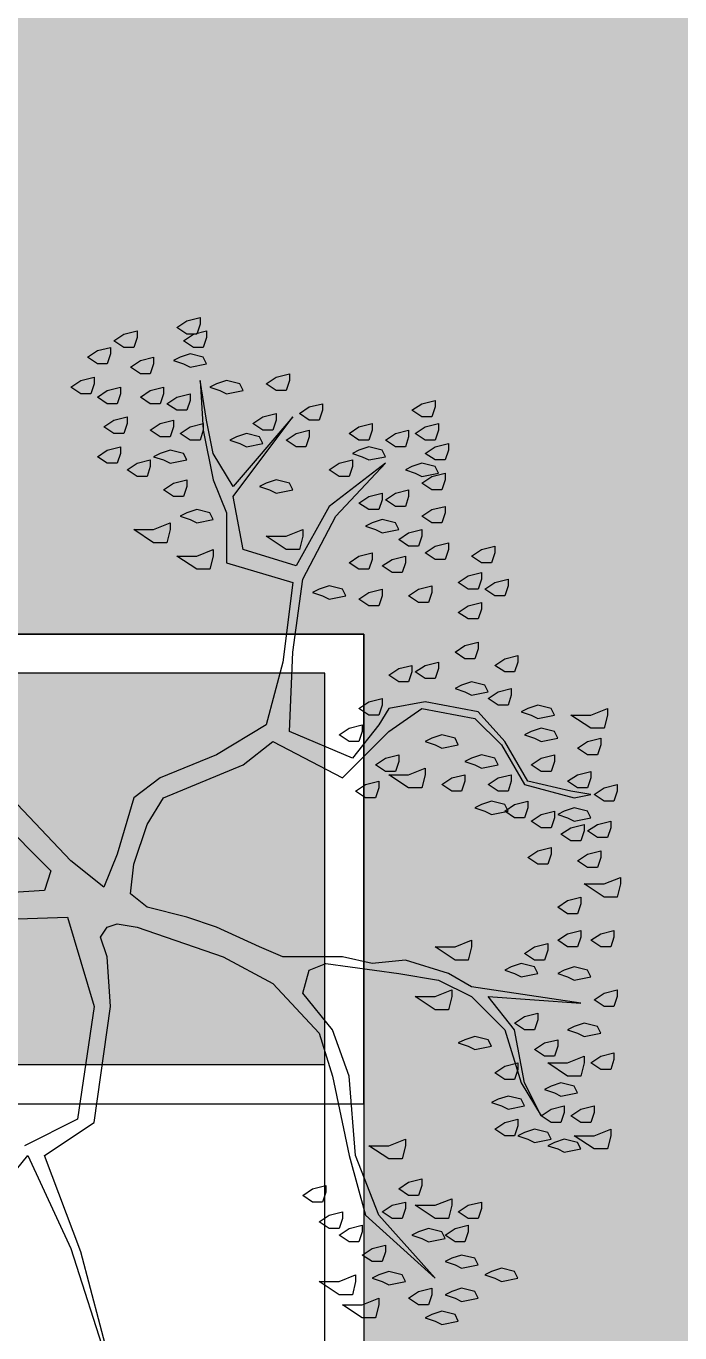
# Model space of a CAD drawing. Header units: millimetres. Extents: x 3006 to 6000, y 1661 to 3774.
# Drawn here: x 4731.376 to 4733.381, y 1833.727 to 1837.733 of the extents above; entities that cross this region are included whole.
import ezdxf

# ---------------------------------------------------------------- set-up
doc = ezdxf.new("R2010")
doc.units = ezdxf.units.MM
doc.header["$LTSCALE"] = 10
doc.linetypes.add('TT4', pattern=[0.1, 0.05, -0.05])
for name, color, linetype, lineweight in [('.15', 150, 'Continuous', 15), ('.20', 130, 'Continuous', 20), ('COTAS', 230, 'Continuous', 15), ('VEGETACION', 84, 'Continuous', 15)]:
    doc.layers.add(name, color=color, linetype=linetype, lineweight=lineweight)
doc.layers.add('.20 hachura', color=185, linetype='Continuous')
doc.styles.add('Texto Wilian', font='himalaya.ttf')
doc.dimstyles.new('Cota 1-200 Exter WMJ', dxfattribs={"dimtxt": 0.32, "dimasz": 0.13, "dimexe": 0.05, "dimexo": 0.3, "dimgap": 0.03, "dimtad": 1, "dimzin": 1, "dimtxsty": 'Texto Wilian', "dimblk": 'BOXFILLED', "dimcen": 0, "dimclrd": 230, "dimclre": 230, "dimclrt": 104, "dimazin": 0, "dimtfac": 1, "dimtix": 1, "dimtmove": 0, "dimatfit": 3, "dimfxl": 0.4, "dimfxlon": 1, "dimlwd": 20, "dimarcsym": 2})

# ---------------------------------------------------------------- blocks, each defined once
blk = doc.blocks.new('asfgjkosdfgiosdjfg')
at = {"layer": 'VEGETACION'}
for p, q in [((5.3103, 19.9927), (5.3717, 20.0336)), ((5.3717, 20.0336), (5.4535, 20.054)), ((5.4535, 20.0131), (5.433, 19.9518)), ((5.4535, 20.054), (5.4535, 20.0131)), ((4.9217, 19.9108), (4.983, 19.9518)), ((4.983, 19.9518), (5.0648, 19.9722)), ((5.0648, 19.9313), (5.0444, 19.8699)), ((5.0648, 19.9722), (5.0648, 19.9313)), ((5.3717, 19.9518), (5.3103, 19.9927)), ((5.3512, 19.9108), (5.4126, 19.9518)), ((5.433, 19.9518), (5.3717, 19.9518)), ((5.4126, 19.9518), (5.4944, 19.9722)), ((5.4944, 19.9313), (5.4739, 19.8699)), ((5.4944, 19.9722), (5.4944, 19.9313)), ((4.758, 19.8086), (4.8194, 19.8495)), ((4.8194, 19.8495), (4.9012, 19.8699)), ((4.9012, 19.8699), (4.9012, 19.829)), ((4.983, 19.8699), (4.9217, 19.9108)), ((5.0444, 19.8699), (4.983, 19.8699)), ((5.4126, 19.8699), (5.3512, 19.9108)), ((5.4739, 19.8699), (5.4126, 19.8699)), ((4.8194, 19.7677), (4.758, 19.8086)), ((4.9012, 19.829), (4.8808, 19.7677)), ((5.0239, 19.7472), (5.0853, 19.7881)), ((5.0853, 19.7881), (5.1671, 19.8086)), ((5.1671, 19.8086), (5.1671, 19.7677)), ((5.3308, 19.8086), (5.2899, 19.7881)), ((5.2899, 19.7881), (5.3512, 19.7677)), ((5.3921, 19.829), (5.3308, 19.8086)), ((5.4739, 19.8086), (5.3921, 19.829)), ((5.4944, 19.7677), (5.4739, 19.8086)), ((4.8808, 19.7677), (4.8194, 19.7677)), ((5.0853, 19.7063), (5.0239, 19.7472)), ((5.1467, 19.7063), (5.0853, 19.7063)), ((5.1671, 19.7677), (5.1467, 19.7063)), ((5.3512, 19.7677), (5.3921, 19.7472)), ((5.3921, 19.7472), (5.4944, 19.7677)), ((5.924, 19.6858), (6.0058, 19.7063)), ((6.0058, 19.7063), (6.0058, 19.6654)), ((4.6557, 19.6245), (4.7171, 19.6654)), ((4.7171, 19.5836), (4.6557, 19.6245)), ((4.7171, 19.6654), (4.7989, 19.6858)), ((4.7989, 19.6449), (4.7785, 19.5836)), ((4.7989, 19.6858), (4.7989, 19.6449)), ((4.8808, 19.604), (4.9626, 19.6245)), ((4.9626, 19.6245), (4.9626, 19.5836)), ((5.1467, 19.604), (5.2285, 19.6245)), ((5.2285, 19.6245), (5.2285, 19.5836)), ((5.4535, 19.6654), (5.4739, 19.3586)), ((5.4944, 19.4199), (5.4535, 19.6654)), ((5.5558, 19.6449), (5.5149, 19.6245)), ((5.5149, 19.6245), (5.5762, 19.604)), ((5.6171, 19.6654), (5.5558, 19.6449)), ((5.6989, 19.6449), (5.6171, 19.6654)), ((5.7194, 19.604), (5.6989, 19.6449)), ((5.8626, 19.6449), (5.924, 19.6858)), ((5.924, 19.604), (5.8626, 19.6449)), ((6.0058, 19.6654), (5.9853, 19.604)), ((4.7785, 19.5836), (4.7171, 19.5836)), ((4.8194, 19.5631), (4.8808, 19.604)), ((4.8808, 19.5222), (4.8194, 19.5631)), ((4.9626, 19.5836), (4.9421, 19.5222)), ((5.0853, 19.5631), (5.1467, 19.604)), ((5.1467, 19.5222), (5.0853, 19.5631)), ((5.2285, 19.5836), (5.208, 19.5222)), ((5.2489, 19.5222), (5.3103, 19.5631)), ((5.3103, 19.5631), (5.3921, 19.5836)), ((5.3921, 19.5427), (5.3717, 19.4813)), ((5.3921, 19.5836), (5.3921, 19.5427)), ((5.5762, 19.604), (5.6171, 19.5836)), ((5.6171, 19.5836), (5.7194, 19.604)), ((5.9853, 19.604), (5.924, 19.604)), ((6.824, 19.5222), (6.9058, 19.5427)), ((6.9058, 19.5427), (6.9058, 19.5018)), ((4.9421, 19.5222), (4.8808, 19.5222)), ((5.208, 19.5222), (5.1467, 19.5222)), ((5.3103, 19.4813), (5.2489, 19.5222)), ((5.3717, 19.4813), (5.3103, 19.4813)), ((5.8421, 19.4404), (5.924, 19.4608)), ((5.924, 19.4608), (5.924, 19.4199)), ((6.0671, 19.4608), (6.1285, 19.5018)), ((6.1285, 19.4199), (6.0671, 19.4608)), ((6.1285, 19.5018), (6.2103, 19.5222)), ((6.2103, 19.4813), (6.1899, 19.4199)), ((6.2103, 19.5222), (6.2103, 19.4813)), ((6.7626, 19.4813), (6.824, 19.5222)), ((6.824, 19.4404), (6.7626, 19.4813)), ((6.9058, 19.5018), (6.8853, 19.4404)), ((4.8603, 19.379), (4.9217, 19.4199)), ((4.9217, 19.3381), (4.8603, 19.379)), ((4.9217, 19.4199), (5.0035, 19.4404)), ((5.0035, 19.3995), (4.983, 19.3381)), ((5.0035, 19.4404), (5.0035, 19.3995)), ((5.1467, 19.3586), (5.208, 19.3995)), ((5.208, 19.3995), (5.2899, 19.4199)), ((5.2899, 19.379), (5.2694, 19.3177)), ((5.2899, 19.4199), (5.2899, 19.379)), ((5.3308, 19.3381), (5.3921, 19.379)), ((5.3921, 19.379), (5.4739, 19.3995)), ((5.4739, 19.3995), (5.4739, 19.3586)), ((5.5353, 19.2154), (5.4944, 19.4199)), ((6.0262, 19.4404), (5.658, 19.0108)), ((5.658, 18.9495), (6.0262, 19.4404)), ((5.7808, 19.3995), (5.8421, 19.4404)), ((5.8421, 19.3586), (5.7808, 19.3995)), ((5.924, 19.4199), (5.9035, 19.3586)), ((6.1899, 19.4199), (6.1285, 19.4199)), ((6.374, 19.3381), (6.4353, 19.379)), ((6.4353, 19.379), (6.5171, 19.3995)), ((6.5171, 19.3995), (6.5171, 19.3586)), ((6.7831, 19.3381), (6.8444, 19.379)), ((6.8853, 19.4404), (6.824, 19.4404)), ((6.8444, 19.379), (6.9262, 19.3995)), ((6.9262, 19.3995), (6.9262, 19.3586)), ((4.983, 19.3381), (4.9217, 19.3381)), ((5.208, 19.3177), (5.1467, 19.3586)), ((5.2694, 19.3177), (5.208, 19.3177)), ((5.3921, 19.2972), (5.3308, 19.3381)), ((5.4535, 19.2972), (5.3921, 19.2972)), ((5.4739, 19.3586), (5.4535, 19.2972)), ((5.4739, 19.3586), (5.5353, 19.0518)), ((5.6785, 19.3177), (5.6376, 19.2972)), ((5.6376, 19.2972), (5.6989, 19.2768)), ((5.7399, 19.3381), (5.6785, 19.3177)), ((5.8217, 19.3177), (5.7399, 19.3381)), ((5.8421, 19.2768), (5.8217, 19.3177)), ((5.9035, 19.3586), (5.8421, 19.3586)), ((5.9853, 19.2972), (6.0467, 19.3381)), ((6.0467, 19.2563), (5.9853, 19.2972)), ((6.0467, 19.3381), (6.1285, 19.3586)), ((6.1285, 19.3177), (6.108, 19.2563)), ((6.1285, 19.3586), (6.1285, 19.3177)), ((6.4353, 19.2972), (6.374, 19.3381)), ((6.4967, 19.2972), (6.4353, 19.2972)), ((6.5171, 19.3586), (6.4967, 19.2972)), ((6.599, 19.2972), (6.6603, 19.3381)), ((6.6603, 19.2563), (6.599, 19.2972)), ((6.6603, 19.3381), (6.7421, 19.3586)), ((6.7421, 19.3177), (6.7217, 19.2563)), ((6.7421, 19.3586), (6.7421, 19.3177)), ((6.8444, 19.2972), (6.7831, 19.3381)), ((6.9058, 19.2972), (6.8444, 19.2972)), ((6.9262, 19.3586), (6.9058, 19.2972)), ((4.8194, 19.1949), (4.8808, 19.2358)), ((4.8808, 19.2358), (4.9626, 19.2563)), ((4.9626, 19.2154), (4.9421, 19.154)), ((4.9626, 19.2563), (4.9626, 19.2154)), ((5.208, 19.2154), (5.1671, 19.1949)), ((5.2694, 19.2358), (5.208, 19.2154)), ((5.3512, 19.2154), (5.2694, 19.2358)), ((5.3717, 19.1745), (5.3512, 19.2154)), ((5.658, 19.0108), (5.5353, 19.2154)), ((5.6989, 19.2768), (5.7399, 19.2563)), ((5.7399, 19.2563), (5.8421, 19.2768)), ((6.108, 19.2563), (6.0467, 19.2563)), ((6.4353, 19.2358), (6.3944, 19.2154)), ((6.3944, 19.2154), (6.4558, 19.1949)), ((6.4967, 19.2563), (6.4353, 19.2358)), ((6.5785, 19.2358), (6.4967, 19.2563)), ((6.599, 19.1949), (6.5785, 19.2358)), ((6.7217, 19.2563), (6.6603, 19.2563)), ((6.8444, 19.2154), (6.9058, 19.2563)), ((6.9058, 19.1745), (6.8444, 19.2154)), ((6.9058, 19.2563), (6.9876, 19.2768)), ((6.9876, 19.2358), (6.9671, 19.1745)), ((6.9876, 19.2768), (6.9876, 19.2358)), ((4.8808, 19.154), (4.8194, 19.1949)), ((4.9421, 19.154), (4.8808, 19.154)), ((5.0035, 19.1131), (5.0648, 19.154)), ((5.0648, 19.154), (5.1467, 19.1745)), ((5.1467, 19.1336), (5.1262, 19.0722)), ((5.1467, 19.1745), (5.1467, 19.1336)), ((5.1671, 19.1949), (5.2285, 19.1745)), ((5.2285, 19.1745), (5.2694, 19.154)), ((5.2694, 19.154), (5.3717, 19.1745)), ((6.599, 19.154), (6.2512, 18.8881)), ((6.2512, 19.1131), (6.3126, 19.154)), ((6.2921, 18.8268), (6.599, 19.154)), ((6.3126, 19.154), (6.3944, 19.1745)), ((6.3944, 19.1336), (6.374, 19.0722)), ((6.3944, 19.1745), (6.3944, 19.1336)), ((6.4558, 19.1949), (6.4967, 19.1745)), ((6.4967, 19.1745), (6.599, 19.1949)), ((6.7626, 19.1336), (6.7217, 19.1131)), ((6.824, 19.154), (6.7626, 19.1336)), ((6.9058, 19.1336), (6.824, 19.154)), ((6.9671, 19.1745), (6.9058, 19.1745)), ((6.9262, 19.0927), (6.9058, 19.1336)), ((5.0648, 19.0722), (5.0035, 19.1131)), ((5.1262, 19.0722), (5.0648, 19.0722)), ((5.2899, 19.0313), (5.3717, 19.0518)), ((5.3717, 19.0518), (5.3717, 19.0108)), ((5.5353, 19.0518), (5.6171, 18.8472)), ((5.924, 19.0518), (5.8626, 19.0313)), ((6.0058, 19.0313), (5.924, 19.0518)), ((6.3126, 19.0722), (6.2512, 19.1131)), ((6.374, 19.0722), (6.3126, 19.0722)), ((6.7217, 19.1131), (6.7831, 19.0927)), ((6.7831, 19.0927), (6.824, 19.0722)), ((6.824, 19.0722), (6.9262, 19.0927)), ((6.824, 19.0313), (6.8853, 19.0722)), ((6.8853, 19.0722), (6.9671, 19.0927)), ((6.9671, 19.0518), (6.9467, 18.9904)), ((6.9671, 19.0927), (6.9671, 19.0518)), ((5.2285, 18.9904), (5.2899, 19.0313)), ((5.2899, 18.9495), (5.2285, 18.9904)), ((5.3717, 19.0108), (5.3512, 18.9495)), ((5.8626, 19.0313), (5.8217, 19.0108)), ((5.8217, 19.0108), (5.883, 18.9904)), ((5.883, 18.9904), (5.924, 18.9699)), ((5.924, 18.9699), (6.0262, 18.9904)), ((6.0262, 18.9904), (6.0058, 19.0313)), ((6.4967, 18.9495), (6.5785, 18.9699)), ((6.5785, 18.9699), (6.5785, 18.929)), ((6.599, 18.929), (6.6603, 18.9699)), ((6.6603, 18.9699), (6.7421, 18.9904)), ((6.7421, 18.9904), (6.7421, 18.9495)), ((6.8853, 18.9904), (6.824, 19.0313)), ((6.9467, 18.9904), (6.8853, 18.9904)), ((5.3512, 18.9495), (5.2899, 18.9495)), ((5.7194, 18.6222), (5.658, 18.9495)), ((6.2512, 18.8881), (6.0467, 18.5199)), ((6.4353, 18.9086), (6.4967, 18.9495)), ((6.4967, 18.8677), (6.4353, 18.9086)), ((6.5785, 18.929), (6.5581, 18.8677)), ((6.6603, 18.8881), (6.599, 18.929)), ((6.7217, 18.8881), (6.6603, 18.8881)), ((6.7421, 18.9495), (6.7217, 18.8881)), ((6.8853, 18.8677), (6.9671, 18.8881)), ((6.9671, 18.8881), (6.9671, 18.8472)), ((5.3717, 18.8472), (5.3308, 18.8268)), ((5.3308, 18.8268), (5.3921, 18.8063)), ((5.433, 18.8677), (5.3717, 18.8472)), ((5.3921, 18.8063), (5.433, 18.7858)), ((5.5149, 18.8472), (5.433, 18.8677)), ((5.433, 18.7858), (5.5353, 18.8063)), ((5.5353, 18.8063), (5.5149, 18.8472)), ((5.6171, 18.8472), (5.6171, 18.5404)), ((6.0876, 18.4381), (6.2921, 18.8268)), ((6.5581, 18.8677), (6.4967, 18.8677)), ((6.5785, 18.8063), (6.5171, 18.7858)), ((6.6603, 18.7858), (6.5785, 18.8063)), ((6.824, 18.8268), (6.8853, 18.8677)), ((6.8853, 18.7858), (6.824, 18.8268)), ((6.9671, 18.8472), (6.9467, 18.7858)), ((5.0444, 18.7449), (5.1671, 18.7449)), ((5.1671, 18.6631), (5.0444, 18.7449)), ((5.1671, 18.7449), (5.2694, 18.7858)), ((5.2694, 18.7449), (5.2489, 18.6631)), ((5.2694, 18.7858), (5.2694, 18.7449)), ((5.9853, 18.704), (6.0876, 18.7449)), ((6.0876, 18.7449), (6.0876, 18.704)), ((6.5171, 18.7858), (6.4762, 18.7654)), ((6.4762, 18.7654), (6.5376, 18.7449)), ((6.5376, 18.7449), (6.5785, 18.7245)), ((6.5785, 18.7245), (6.6808, 18.7449)), ((6.6808, 18.7449), (6.6603, 18.7858)), ((6.6808, 18.6836), (6.7421, 18.7245)), ((6.7421, 18.7245), (6.824, 18.7449)), ((6.824, 18.7449), (6.824, 18.704)), ((6.9467, 18.7858), (6.8853, 18.7858)), ((5.2489, 18.6631), (5.1671, 18.6631)), ((5.8626, 18.704), (5.9853, 18.704)), ((5.9853, 18.6222), (5.8626, 18.704)), ((6.0876, 18.704), (6.0671, 18.6222)), ((6.7421, 18.6427), (6.6808, 18.6836)), ((6.8035, 18.6427), (6.7421, 18.6427)), ((6.824, 18.704), (6.8035, 18.6427)), ((6.8444, 18.6018), (6.9058, 18.6427)), ((6.9058, 18.6427), (6.9876, 18.6631)), ((6.9876, 18.6631), (6.9876, 18.6222)), ((7.1922, 18.6222), (7.274, 18.6427)), ((7.274, 18.6427), (7.274, 18.6018)), ((5.3103, 18.5813), (5.433, 18.5813)), ((5.433, 18.4995), (5.3103, 18.5813)), ((5.433, 18.5813), (5.5353, 18.6222)), ((5.5353, 18.5813), (5.5149, 18.4995)), ((5.5353, 18.6222), (5.5353, 18.5813)), ((6.0467, 18.5199), (5.7194, 18.6222)), ((6.0671, 18.6222), (5.9853, 18.6222)), ((6.374, 18.5404), (6.4353, 18.5813)), ((6.4353, 18.5813), (6.5171, 18.6018)), ((6.5171, 18.5608), (6.4967, 18.4995)), ((6.5171, 18.6018), (6.5171, 18.5608)), ((6.5785, 18.5199), (6.6399, 18.5608)), ((6.6399, 18.5608), (6.7217, 18.5813)), ((6.7217, 18.5813), (6.7217, 18.5404)), ((6.9058, 18.5608), (6.8444, 18.6018)), ((6.9671, 18.5608), (6.9058, 18.5608)), ((6.9876, 18.6222), (6.9671, 18.5608)), ((7.1308, 18.5813), (7.1922, 18.6222)), ((7.1922, 18.5404), (7.1308, 18.5813)), ((7.274, 18.6018), (7.2535, 18.5404)), ((5.5149, 18.4995), (5.433, 18.4995)), ((5.6171, 18.5404), (6.0262, 18.4177)), ((6.4353, 18.4995), (6.374, 18.5404)), ((6.4967, 18.4995), (6.4353, 18.4995)), ((6.6399, 18.479), (6.5785, 18.5199)), ((6.7012, 18.479), (6.6399, 18.479)), ((6.7217, 18.5404), (6.7012, 18.479)), ((7.1103, 18.4586), (7.1922, 18.479)), ((7.2535, 18.5404), (7.1922, 18.5404)), ((7.1922, 18.479), (7.1922, 18.4381)), ((6.0262, 18.4177), (5.9649, 17.9268)), ((6.0262, 17.9881), (6.0876, 18.4381)), ((6.2512, 18.3972), (6.1899, 18.3768)), ((6.333, 18.3768), (6.2512, 18.3972)), ((6.8035, 18.3768), (6.8853, 18.3972)), ((6.8853, 18.3972), (6.8853, 18.3563)), ((7.049, 18.4177), (7.1103, 18.4586)), ((7.1103, 18.3768), (7.049, 18.4177)), ((7.1922, 18.4381), (7.1717, 18.3768)), ((7.2126, 18.3768), (7.274, 18.4177)), ((7.274, 18.4177), (7.3558, 18.4381)), ((7.3558, 18.3972), (7.3353, 18.3359)), ((7.3558, 18.4381), (7.3558, 18.3972)), ((6.1899, 18.3768), (6.149, 18.3563)), ((6.149, 18.3563), (6.2103, 18.3359)), ((6.2103, 18.3359), (6.2512, 18.3154)), ((6.2512, 18.3154), (6.3535, 18.3359)), ((6.3535, 18.3359), (6.333, 18.3768)), ((6.4353, 18.3154), (6.4967, 18.3563)), ((6.4967, 18.3563), (6.5785, 18.3768)), ((6.5785, 18.3359), (6.5581, 18.2745)), ((6.5785, 18.3768), (6.5785, 18.3359)), ((6.7421, 18.3359), (6.8035, 18.3768)), ((6.8035, 18.2949), (6.7421, 18.3359)), ((6.8853, 18.3563), (6.8649, 18.2949)), ((7.1717, 18.3768), (7.1103, 18.3768)), ((7.274, 18.3359), (7.2126, 18.3768)), ((7.3353, 18.3359), (7.274, 18.3359)), ((6.4967, 18.2745), (6.4353, 18.3154)), ((6.5581, 18.2745), (6.4967, 18.2745)), ((6.8649, 18.2949), (6.8035, 18.2949)), ((7.049, 18.2336), (7.1103, 18.2745)), ((7.1103, 18.2745), (7.1922, 18.2949)), ((7.1922, 18.254), (7.1717, 18.1927)), ((7.1922, 18.2949), (7.1922, 18.254)), ((7.1103, 18.1927), (7.049, 18.2336)), ((7.1717, 18.1927), (7.1103, 18.1927)), ((7.0285, 17.9881), (7.0899, 18.029)), ((7.0899, 18.029), (7.1717, 18.0495)), ((7.1717, 18.0086), (7.1512, 17.9472)), ((7.1717, 18.0495), (7.1717, 18.0086)), ((5.9649, 17.9268), (5.8626, 17.5381)), ((6.0058, 17.4972), (6.0262, 17.9881)), ((6.8444, 17.9063), (6.9262, 17.9268)), ((6.9262, 17.9268), (6.9262, 17.8859)), ((7.0899, 17.9472), (7.0285, 17.9881)), ((7.1512, 17.9472), (7.0899, 17.9472)), ((7.274, 17.9063), (7.3353, 17.9472)), ((7.3353, 17.9472), (7.4172, 17.9677)), ((7.4172, 17.9268), (7.3967, 17.8654)), ((7.4172, 17.9677), (7.4172, 17.9268)), ((6.6194, 17.8449), (6.6808, 17.8859)), ((6.6808, 17.804), (6.6194, 17.8449)), ((6.6808, 17.8859), (6.7626, 17.9063)), ((6.7626, 17.8654), (6.7421, 17.804)), ((6.7626, 17.9063), (6.7626, 17.8654)), ((6.7831, 17.8654), (6.8444, 17.9063)), ((6.8444, 17.8245), (6.7831, 17.8654)), ((6.9262, 17.8859), (6.9058, 17.8245)), ((7.3353, 17.8654), (7.274, 17.9063)), ((7.3967, 17.8654), (7.3353, 17.8654)), ((6.7421, 17.804), (6.6808, 17.804)), ((6.9058, 17.8245), (6.8444, 17.8245)), ((7.0694, 17.7836), (7.0285, 17.7631)), ((7.0285, 17.7631), (7.0899, 17.7427)), ((7.1308, 17.804), (7.0694, 17.7836)), ((7.2126, 17.7836), (7.1308, 17.804)), ((7.2331, 17.7427), (7.2126, 17.7836)), ((7.2944, 17.7427), (7.3762, 17.7631)), ((7.3762, 17.7631), (7.3762, 17.7222)), ((6.4353, 17.6404), (6.4967, 17.6813)), ((6.4967, 17.6813), (6.5785, 17.7018)), ((6.5785, 17.7018), (6.5785, 17.6609)), ((6.8444, 17.6813), (6.6194, 17.6404)), ((7.1717, 17.6199), (6.8444, 17.6813)), ((7.0899, 17.7427), (7.1308, 17.7222)), ((7.1308, 17.7222), (7.2331, 17.7427)), ((7.2331, 17.7018), (7.2944, 17.7427)), ((7.2944, 17.6609), (7.2331, 17.7018)), ((7.3762, 17.7222), (7.3558, 17.6609)), ((6.4967, 17.5995), (6.4353, 17.6404)), ((6.5581, 17.5995), (6.4967, 17.5995)), ((6.5785, 17.6609), (6.5581, 17.5995)), ((6.6194, 17.6404), (6.5581, 17.5381)), ((6.6194, 17.4972), (6.824, 17.6404)), ((6.824, 17.6404), (7.1512, 17.579)), ((7.3353, 17.4359), (7.1717, 17.6199)), ((7.3558, 17.6609), (7.2944, 17.6609)), ((7.4785, 17.6404), (7.4376, 17.6199)), ((7.4376, 17.6199), (7.499, 17.5995)), ((7.5399, 17.6609), (7.4785, 17.6404)), ((7.499, 17.5995), (7.5399, 17.579)), ((7.6217, 17.6404), (7.5399, 17.6609)), ((7.5399, 17.579), (7.6422, 17.5995)), ((7.6422, 17.5995), (7.6217, 17.6404)), ((7.7444, 17.5995), (7.8672, 17.5995)), ((7.8672, 17.5177), (7.7444, 17.5995)), ((7.8672, 17.5995), (7.9694, 17.6404)), ((7.9694, 17.5995), (7.949, 17.5177)), ((7.9694, 17.6404), (7.9694, 17.5995)), ((5.8626, 17.5381), (5.5558, 17.354)), ((6.3126, 17.4768), (6.374, 17.5177)), ((6.374, 17.5177), (6.4558, 17.5381)), ((6.5581, 17.5381), (6.3944, 17.3336)), ((6.4558, 17.5381), (6.4558, 17.4972)), ((7.1512, 17.579), (7.3149, 17.4154)), ((7.5603, 17.5177), (7.499, 17.4972)), ((7.6422, 17.4972), (7.5603, 17.5177)), ((7.949, 17.5177), (7.8672, 17.5177)), ((5.7194, 17.2927), (5.9035, 17.4359)), ((5.9035, 17.4359), (6.333, 17.2109)), ((6.3944, 17.3336), (6.0058, 17.4972)), ((6.374, 17.4359), (6.3126, 17.4768)), ((6.333, 17.2109), (6.6194, 17.4972)), ((6.4353, 17.4359), (6.374, 17.4359)), ((6.4558, 17.4972), (6.4353, 17.4359)), ((6.8853, 17.4563), (6.8444, 17.4359)), ((6.8444, 17.4359), (6.9058, 17.4154)), ((6.9467, 17.4768), (6.8853, 17.4563)), ((7.0285, 17.4563), (6.9467, 17.4768)), ((7.049, 17.4154), (7.0285, 17.4563)), ((7.4785, 17.1904), (7.3353, 17.4359)), ((7.499, 17.4972), (7.4581, 17.4768)), ((7.4581, 17.4768), (7.5194, 17.4563)), ((7.5194, 17.4563), (7.5603, 17.4359)), ((7.5603, 17.4359), (7.6626, 17.4563)), ((7.6626, 17.4563), (7.6422, 17.4972)), ((7.7853, 17.3949), (7.8467, 17.4359)), ((7.8467, 17.4359), (7.9285, 17.4563)), ((7.9285, 17.4563), (7.9285, 17.4154)), ((5.5558, 17.354), (5.208, 17.2109)), ((6.599, 17.3336), (6.6808, 17.354)), ((6.6808, 17.354), (6.6808, 17.3131)), ((6.9058, 17.4154), (6.9467, 17.3949)), ((6.9467, 17.3949), (7.049, 17.4154)), ((7.1922, 17.354), (7.1308, 17.3336)), ((7.274, 17.3336), (7.1922, 17.354)), ((7.3149, 17.4154), (7.4581, 17.1699)), ((7.5603, 17.3336), (7.6422, 17.354)), ((7.6422, 17.354), (7.6422, 17.3131)), ((7.8467, 17.354), (7.7853, 17.3949)), ((7.9081, 17.354), (7.8467, 17.354)), ((7.9285, 17.4154), (7.9081, 17.354)), ((5.2285, 17.0881), (5.7194, 17.2927)), ((6.5376, 17.2927), (6.599, 17.3336)), ((6.599, 17.2518), (6.5376, 17.2927)), ((6.6808, 17.3131), (6.6603, 17.2518)), ((6.7421, 17.2313), (6.8444, 17.2722)), ((6.8444, 17.2722), (6.8444, 17.2313)), ((7.1308, 17.3336), (7.0899, 17.3131)), ((7.0899, 17.3131), (7.1512, 17.2927)), ((7.1512, 17.2927), (7.1922, 17.2722)), ((7.1922, 17.2722), (7.2944, 17.2927)), ((7.2944, 17.2927), (7.274, 17.3336)), ((7.499, 17.2927), (7.5603, 17.3336)), ((7.5603, 17.2518), (7.499, 17.2927)), ((7.6422, 17.3131), (7.6217, 17.2518)), ((5.208, 17.2109), (5.0444, 17.0881)), ((6.4762, 17.1699), (6.5581, 17.1904)), ((6.5581, 17.1904), (6.5581, 17.1495)), ((6.6603, 17.2518), (6.599, 17.2518)), ((6.6194, 17.2313), (6.7421, 17.2313)), ((6.7421, 17.1495), (6.6194, 17.2313)), ((6.8444, 17.2313), (6.824, 17.1495)), ((6.9467, 17.1699), (7.0081, 17.2109)), ((7.0081, 17.2109), (7.0899, 17.2313)), ((7.0899, 17.1904), (7.0694, 17.129)), ((7.0899, 17.2313), (7.0899, 17.1904)), ((7.2331, 17.1699), (7.2944, 17.2109)), ((7.2944, 17.2109), (7.3762, 17.2313)), ((7.3762, 17.1904), (7.3558, 17.129)), ((7.3762, 17.2313), (7.3762, 17.1904)), ((7.7444, 17.129), (7.4785, 17.1904)), ((7.6217, 17.2518), (7.5603, 17.2518)), ((7.724, 17.1904), (7.7853, 17.2313)), ((7.7853, 17.1495), (7.724, 17.1904)), ((7.7853, 17.2313), (7.8672, 17.2518)), ((7.8672, 17.2109), (7.8467, 17.1495)), ((7.8672, 17.2518), (7.8672, 17.2109)), ((6.4149, 17.129), (6.4762, 17.1699)), ((6.4762, 17.0881), (6.4149, 17.129)), ((6.5581, 17.1495), (6.5376, 17.0881)), ((6.824, 17.1495), (6.7421, 17.1495)), ((7.0081, 17.129), (6.9467, 17.1699)), ((7.0694, 17.129), (7.0081, 17.129)), ((7.2944, 17.129), (7.2331, 17.1699)), ((7.3558, 17.129), (7.2944, 17.129)), ((7.4581, 17.1699), (7.7649, 17.0881)), ((7.8672, 17.1086), (7.7444, 17.129)), ((7.7649, 17.0881), (7.8672, 17.1086)), ((7.8467, 17.1495), (7.7853, 17.1495)), ((7.8876, 17.1086), (7.949, 17.1495)), ((7.949, 17.0677), (7.8876, 17.1086)), ((7.949, 17.1495), (8.0308, 17.1699)), ((8.0308, 17.129), (8.0103, 17.0677)), ((8.0308, 17.1699), (8.0308, 17.129)), ((4.6557, 16.6995), (4.2876, 17.0881)), ((5.0444, 17.0881), (4.9421, 16.7404)), ((5.1262, 16.9245), (5.2285, 17.0881)), ((6.5376, 17.0881), (6.4762, 17.0881)), ((7.1922, 17.0472), (7.1512, 17.0268)), ((7.1512, 17.0268), (7.2126, 17.0063)), ((7.2535, 17.0677), (7.1922, 17.0472)), ((7.3353, 17.0472), (7.2535, 17.0677)), ((7.3558, 17.0063), (7.3353, 17.0472)), ((7.3353, 17.0063), (7.3967, 17.0472)), ((7.3967, 17.0472), (7.4785, 17.0677)), ((7.4785, 17.0268), (7.4581, 16.9654)), ((7.4785, 17.0677), (7.4785, 17.0268)), ((7.7649, 17.0268), (7.7035, 17.0063)), ((7.8467, 17.0063), (7.7649, 17.0268)), ((8.0103, 17.0677), (7.949, 17.0677)), ((4.1853, 16.9859), (4.533, 16.6381)), ((7.2126, 17.0063), (7.2535, 16.9859)), ((7.2535, 16.9859), (7.3558, 17.0063)), ((7.3967, 16.9654), (7.3353, 17.0063)), ((7.4581, 16.9654), (7.3967, 16.9654)), ((7.499, 16.9449), (7.5603, 16.9859)), ((7.5603, 16.904), (7.499, 16.9449)), ((7.5603, 16.9859), (7.6422, 17.0063)), ((7.6422, 16.9654), (7.6217, 16.904)), ((7.6422, 17.0063), (7.6422, 16.9654)), ((7.7035, 17.0063), (7.6626, 16.9859)), ((7.6626, 16.9859), (7.724, 16.9654)), ((7.724, 16.9654), (7.7649, 16.9449)), ((7.7649, 16.9449), (7.8672, 16.9654)), ((7.8672, 16.9654), (7.8467, 17.0063)), ((7.9081, 16.9245), (7.9899, 16.9449)), ((7.9899, 16.9449), (7.9899, 16.904)), ((5.0444, 16.679), (5.1262, 16.9245)), ((7.6217, 16.904), (7.5603, 16.904)), ((7.6831, 16.8631), (7.7444, 16.904)), ((7.7444, 16.904), (7.8263, 16.9245)), ((7.8263, 16.8836), (7.8058, 16.8222)), ((7.8263, 16.9245), (7.8263, 16.8836)), ((7.8467, 16.8836), (7.9081, 16.9245)), ((7.9081, 16.8427), (7.8467, 16.8836)), ((7.9899, 16.904), (7.9694, 16.8427)), ((7.7444, 16.8222), (7.6831, 16.8631)), ((7.8058, 16.8222), (7.7444, 16.8222)), ((7.9694, 16.8427), (7.9081, 16.8427)), ((4.9421, 16.7404), (4.8603, 16.5359)), ((7.4785, 16.7199), (7.5399, 16.7609)), ((7.5399, 16.679), (7.4785, 16.7199)), ((7.5399, 16.7609), (7.6217, 16.7813)), ((7.6217, 16.7404), (7.6013, 16.679)), ((7.6217, 16.7813), (7.6217, 16.7404)), ((7.7853, 16.6995), (7.8467, 16.7404)), ((7.8467, 16.7404), (7.9285, 16.7609)), ((7.9285, 16.7199), (7.9081, 16.6586)), ((7.9285, 16.7609), (7.9285, 16.7199)), ((4.533, 16.6381), (4.4921, 16.5154)), ((4.8603, 16.5359), (4.6557, 16.6995)), ((5.0239, 16.4949), (5.0444, 16.679)), ((7.6013, 16.679), (7.5399, 16.679)), ((7.8467, 16.6586), (7.7853, 16.6995)), ((7.9081, 16.6586), (7.8467, 16.6586)), ((7.8263, 16.5563), (7.949, 16.5563)), ((7.949, 16.4745), (7.8263, 16.5563)), ((7.949, 16.5563), (8.0513, 16.5972)), ((8.0513, 16.5563), (8.0308, 16.4745)), ((8.0513, 16.5972), (8.0513, 16.5563)), ((4.4921, 16.5154), (4.1648, 16.4949)), ((5.1262, 16.4131), (5.0239, 16.4949)), ((7.724, 16.454), (7.8058, 16.4745)), ((7.8058, 16.4745), (7.8058, 16.4336)), ((8.0308, 16.4745), (7.949, 16.4745)), ((5.3717, 16.3518), (5.1262, 16.4131)), ((7.6626, 16.4131), (7.724, 16.454)), ((7.724, 16.3722), (7.6626, 16.4131)), ((7.8058, 16.4336), (7.7853, 16.3722)), ((4.0216, 16.3313), (4.6353, 16.3518)), ((4.6353, 16.3518), (4.7989, 15.7995)), ((4.8808, 16.2904), (4.9421, 16.3109)), ((4.9421, 16.3109), (5.0648, 16.2904)), ((5.5558, 16.2904), (5.3717, 16.3518)), ((7.7853, 16.3722), (7.724, 16.3722)), ((4.8398, 16.229), (4.8808, 16.2904)), ((4.8808, 16.1063), (4.8398, 16.229)), ((5.0648, 16.2904), (5.5967, 16.1063)), ((5.8217, 16.1677), (5.5558, 16.2904)), ((7.6626, 16.2086), (7.724, 16.2495)), ((7.724, 16.2495), (7.8058, 16.2699)), ((7.8058, 16.229), (7.7853, 16.1677)), ((7.8058, 16.2699), (7.8058, 16.229)), ((7.8672, 16.2086), (7.9285, 16.2495)), ((7.9285, 16.2495), (8.0103, 16.2699)), ((8.0103, 16.229), (7.9899, 16.1677)), ((8.0103, 16.2699), (8.0103, 16.229)), ((5.9649, 16.1063), (5.8217, 16.1677)), ((6.9058, 16.1677), (7.0285, 16.1677)), ((7.0285, 16.0859), (6.9058, 16.1677)), ((7.0285, 16.1677), (7.1308, 16.2086)), ((7.1308, 16.1677), (7.1103, 16.0859)), ((7.1308, 16.2086), (7.1308, 16.1677)), ((7.4581, 16.1268), (7.5194, 16.1677)), ((7.5194, 16.1677), (7.6013, 16.1881)), ((7.6013, 16.1472), (7.5808, 16.0859)), ((7.6013, 16.1881), (7.6013, 16.1472)), ((7.724, 16.1677), (7.6626, 16.2086)), ((7.7853, 16.1677), (7.724, 16.1677)), ((7.9285, 16.1677), (7.8672, 16.2086)), ((7.9899, 16.1677), (7.9285, 16.1677)), ((4.9012, 15.7995), (4.8808, 16.1063)), ((5.5967, 16.1063), (5.9035, 15.9427)), ((6.1285, 16.1063), (5.9649, 16.1063)), ((6.333, 16.1063), (6.1285, 16.1063)), ((6.1285, 16.0245), (6.2308, 16.0654)), ((6.2308, 16.0654), (6.6808, 16.004)), ((6.5171, 16.0654), (6.333, 16.1063)), ((6.7217, 16.0859), (6.5171, 16.0654)), ((6.9876, 16.004), (6.7217, 16.0859)), ((7.1103, 16.0859), (7.0285, 16.0859)), ((7.4376, 16.0654), (7.3762, 16.0449)), ((7.5194, 16.0449), (7.4376, 16.0654)), ((7.5194, 16.0859), (7.4581, 16.1268)), ((7.5808, 16.0859), (7.5194, 16.0859)), ((6.0876, 15.8813), (6.1285, 16.0245)), ((6.6808, 16.004), (6.9262, 15.9631)), ((7.1308, 15.9222), (6.9876, 16.004)), ((7.3762, 16.0449), (7.3353, 16.0245)), ((7.3353, 16.0245), (7.3967, 16.004)), ((7.3967, 16.004), (7.4376, 15.9836)), ((7.4376, 15.9836), (7.5399, 16.004)), ((7.5399, 16.004), (7.5194, 16.0449)), ((7.7035, 16.0245), (7.6626, 16.004)), ((7.6626, 16.004), (7.724, 15.9836)), ((7.7649, 16.0449), (7.7035, 16.0245)), ((7.724, 15.9836), (7.7649, 15.9631)), ((7.8467, 16.0245), (7.7649, 16.0449)), ((7.7649, 15.9631), (7.8672, 15.9836)), ((7.8672, 15.9836), (7.8467, 16.0245)), ((5.9035, 15.9427), (6.1899, 15.6359)), ((6.9058, 15.8609), (7.0081, 15.9018)), ((6.9262, 15.9631), (7.1308, 15.8609)), ((7.0081, 15.9018), (7.0081, 15.8609)), ((7.8058, 15.8199), (7.1308, 15.9222)), ((7.949, 15.8813), (8.0308, 15.9018)), ((8.0308, 15.9018), (8.0308, 15.8609)), ((6.2717, 15.6563), (6.0876, 15.8813)), ((6.9058, 15.779), (6.7831, 15.8609)), ((6.7831, 15.8609), (6.9058, 15.8609)), ((7.0081, 15.8609), (6.9876, 15.779)), ((7.1308, 15.8609), (7.3353, 15.6563)), ((7.2331, 15.8609), (7.8058, 15.8199)), ((7.3967, 15.6563), (7.2331, 15.8609)), ((7.8876, 15.8404), (7.949, 15.8813)), ((7.949, 15.7995), (7.8876, 15.8404)), ((8.0308, 15.8609), (8.0103, 15.7995)), ((4.7989, 15.7995), (4.6967, 15.104)), ((4.7989, 15.0836), (4.9012, 15.7995)), ((6.9876, 15.779), (6.9058, 15.779)), ((7.3967, 15.6972), (7.4581, 15.7381)), ((7.4581, 15.7381), (7.5399, 15.7586)), ((7.5399, 15.7586), (7.5399, 15.7177)), ((8.0103, 15.7995), (7.949, 15.7995)), ((6.374, 15.3699), (6.2717, 15.6563)), ((7.3353, 15.6563), (7.4376, 15.329)), ((7.4581, 15.6563), (7.3967, 15.6972)), ((7.4581, 15.329), (7.3967, 15.6563)), ((7.5194, 15.6563), (7.4581, 15.6563)), ((7.5399, 15.7177), (7.5194, 15.6563)), ((7.7649, 15.6768), (7.724, 15.6563)), ((7.724, 15.6563), (7.7853, 15.6359)), ((7.8263, 15.6972), (7.7649, 15.6768)), ((7.9081, 15.6768), (7.8263, 15.6972)), ((7.9285, 15.6359), (7.9081, 15.6768)), ((6.1899, 15.6359), (6.2717, 15.3699)), ((7.0899, 15.5949), (7.049, 15.5745)), ((7.049, 15.5745), (7.1103, 15.554)), ((7.1512, 15.6154), (7.0899, 15.5949)), ((7.2331, 15.5949), (7.1512, 15.6154)), ((7.2535, 15.554), (7.2331, 15.5949)), ((7.5194, 15.5336), (7.5808, 15.5745)), ((7.5808, 15.5745), (7.6626, 15.5949)), ((7.6626, 15.5949), (7.6626, 15.554)), ((7.7853, 15.6359), (7.8263, 15.6154)), ((7.8263, 15.6154), (7.9285, 15.6359)), ((7.1103, 15.554), (7.1512, 15.5336)), ((7.1512, 15.5336), (7.2535, 15.554)), ((7.5808, 15.4927), (7.5194, 15.5336)), ((7.6422, 15.4927), (7.5808, 15.4927)), ((7.6626, 15.554), (7.6422, 15.4927)), ((7.724, 15.4518), (7.8263, 15.4927)), ((7.8263, 15.4927), (7.8263, 15.4518)), ((7.8672, 15.4518), (7.9285, 15.4927)), ((7.9285, 15.4927), (8.0103, 15.5131)), ((8.0103, 15.5131), (8.0103, 15.4722)), ((7.274, 15.3904), (7.3353, 15.4313)), ((7.3353, 15.4313), (7.4172, 15.4518)), ((7.4172, 15.4518), (7.4172, 15.4109)), ((7.6013, 15.4518), (7.724, 15.4518)), ((7.724, 15.3699), (7.6013, 15.4518)), ((7.8263, 15.4518), (7.8058, 15.3699)), ((7.9285, 15.4109), (7.8672, 15.4518)), ((8.0103, 15.4722), (7.9899, 15.4109)), ((6.2717, 15.3699), (6.374, 14.879)), ((6.4149, 14.879), (6.374, 15.3699)), ((7.3353, 15.3495), (7.274, 15.3904)), ((7.3967, 15.3495), (7.3353, 15.3495)), ((7.4172, 15.4109), (7.3967, 15.3495)), ((7.8058, 15.3699), (7.724, 15.3699)), ((7.9899, 15.4109), (7.9285, 15.4109)), ((7.4376, 15.329), (7.5603, 15.1245)), ((7.5603, 15.1245), (7.4581, 15.329)), ((7.6217, 15.3086), (7.5808, 15.2881)), ((7.5808, 15.2881), (7.6422, 15.2677)), ((7.6831, 15.329), (7.6217, 15.3086)), ((7.6422, 15.2677), (7.6831, 15.2472)), ((7.7649, 15.3086), (7.6831, 15.329)), ((7.6831, 15.2472), (7.7853, 15.2677)), ((7.7853, 15.2677), (7.7649, 15.3086)), ((7.2944, 15.2268), (7.2535, 15.2063)), ((7.2535, 15.2063), (7.3149, 15.1859)), ((7.3558, 15.2472), (7.2944, 15.2268)), ((7.3149, 15.1859), (7.3558, 15.1654)), ((7.4376, 15.2268), (7.3558, 15.2472)), ((7.3558, 15.1654), (7.4581, 15.1859)), ((7.4581, 15.1859), (7.4376, 15.2268)), ((7.6217, 15.1654), (7.7035, 15.1859)), ((7.7035, 15.1859), (7.7035, 15.145)), ((7.8058, 15.1654), (7.8876, 15.1859)), ((7.8876, 15.1859), (7.8876, 15.145)), ((4.6967, 15.104), (4.3694, 14.9404)), ((7.3353, 15.0836), (7.4172, 15.104)), ((7.4172, 15.104), (7.4172, 15.0631)), ((7.5603, 15.1245), (7.6217, 15.1654)), ((7.6217, 15.0836), (7.5603, 15.1245)), ((7.7035, 15.145), (7.6831, 15.0836)), ((7.7444, 15.1245), (7.8058, 15.1654)), ((7.8058, 15.0836), (7.7444, 15.1245)), ((7.8876, 15.145), (7.8672, 15.0836)), ((4.4921, 14.879), (4.7989, 15.0836)), ((7.274, 15.0427), (7.3353, 15.0836)), ((7.3353, 15.0018), (7.274, 15.0427)), ((7.4172, 15.0631), (7.3967, 15.0018)), ((7.4581, 15.0222), (7.4172, 15.0018)), ((7.5194, 15.0427), (7.4581, 15.0222)), ((7.6013, 15.0222), (7.5194, 15.0427)), ((7.6217, 14.9813), (7.6013, 15.0222)), ((7.6831, 15.0836), (7.6217, 15.0836)), ((7.8672, 15.0836), (7.8058, 15.0836)), ((7.8876, 15.0018), (7.9899, 15.0427)), ((7.9899, 15.0427), (7.9899, 15.0018)), ((6.4967, 14.9404), (6.6194, 14.9404)), ((6.6194, 14.8586), (6.4967, 14.9404)), ((6.6194, 14.9404), (6.7217, 14.9813)), ((6.7217, 14.9404), (6.7012, 14.8586)), ((6.7217, 14.9813), (6.7217, 14.9404)), ((7.3967, 15.0018), (7.3353, 15.0018)), ((7.4172, 15.0018), (7.4785, 14.9813)), ((7.4785, 14.9813), (7.5194, 14.9609)), ((7.5194, 14.9609), (7.6217, 14.9813)), ((7.6422, 14.9609), (7.6013, 14.9404)), ((7.6013, 14.9404), (7.6626, 14.92)), ((7.7035, 14.9813), (7.6422, 14.9609)), ((7.7853, 14.9609), (7.7035, 14.9813)), ((7.7649, 15.0018), (7.8876, 15.0018)), ((7.8876, 14.92), (7.7649, 15.0018)), ((7.8058, 14.92), (7.7853, 14.9609)), ((7.9899, 15.0018), (7.9694, 14.92)), ((4.2057, 14.654), (4.3898, 14.879)), ((4.3898, 14.879), (4.6557, 14.3063)), ((4.7171, 14.2859), (4.4921, 14.879)), ((6.374, 14.879), (6.4762, 14.5109)), ((6.5581, 14.5109), (6.4149, 14.879)), ((6.7012, 14.8586), (6.6194, 14.8586)), ((7.6626, 14.92), (7.7035, 14.8995)), ((7.7035, 14.8995), (7.8058, 14.92)), ((7.9694, 14.92), (7.8876, 14.92)), ((6.149, 14.6745), (6.2308, 14.695)), ((6.2308, 14.695), (6.2308, 14.654)), ((6.6808, 14.6745), (6.7421, 14.7154)), ((6.7421, 14.7154), (6.824, 14.7359)), ((6.824, 14.695), (6.8035, 14.6336)), ((6.824, 14.7359), (6.824, 14.695)), ((6.0876, 14.6336), (6.149, 14.6745)), ((6.149, 14.5927), (6.0876, 14.6336)), ((6.2308, 14.654), (6.2103, 14.5927)), ((6.7421, 14.6336), (6.6808, 14.6745)), ((6.8035, 14.6336), (6.7421, 14.6336)), ((6.9058, 14.5722), (7.0081, 14.6131)), ((7.0081, 14.6131), (7.0081, 14.5722)), ((6.2103, 14.5927), (6.149, 14.5927)), ((6.2512, 14.5109), (6.333, 14.5313)), ((6.333, 14.5313), (6.333, 14.4904)), ((6.5785, 14.5313), (6.6399, 14.5722)), ((6.6399, 14.4904), (6.5785, 14.5313)), ((6.6399, 14.5722), (6.7217, 14.5927)), ((6.7217, 14.5518), (6.7012, 14.4904)), ((6.7217, 14.5927), (6.7217, 14.5518)), ((6.9058, 14.4904), (6.7831, 14.5722)), ((6.7831, 14.5722), (6.9058, 14.5722)), ((7.0081, 14.5722), (6.9876, 14.4904)), ((7.049, 14.5313), (7.1103, 14.5722)), ((7.1103, 14.4904), (7.049, 14.5313)), ((7.1103, 14.5722), (7.1922, 14.5927)), ((7.1922, 14.5518), (7.1717, 14.4904)), ((7.1922, 14.5927), (7.1922, 14.5518)), ((6.1899, 14.47), (6.2512, 14.5109)), ((6.2512, 14.429), (6.1899, 14.47)), ((6.333, 14.4904), (6.3126, 14.429)), ((6.374, 14.429), (6.4558, 14.4495)), ((6.4558, 14.4495), (6.4558, 14.4086)), ((6.4762, 14.5109), (6.9058, 14.1222)), ((6.9058, 14.1222), (6.5581, 14.5109)), ((6.7012, 14.4904), (6.6399, 14.4904)), ((6.9876, 14.4904), (6.9058, 14.4904)), ((7.0285, 14.429), (7.1103, 14.4495)), ((7.1717, 14.4904), (7.1103, 14.4904)), ((7.1103, 14.4495), (7.1103, 14.4086)), ((6.3126, 14.429), (6.2512, 14.429)), ((6.3126, 14.3881), (6.374, 14.429)), ((6.374, 14.3472), (6.3126, 14.3881)), ((6.4558, 14.4086), (6.4353, 14.3472)), ((6.8035, 14.4086), (6.7626, 14.3881)), ((6.7626, 14.3881), (6.824, 14.3677)), ((6.8649, 14.429), (6.8035, 14.4086)), ((6.824, 14.3677), (6.8649, 14.3472)), ((6.9467, 14.4086), (6.8649, 14.429)), ((6.8649, 14.3472), (6.9671, 14.3677)), ((6.9671, 14.3677), (6.9467, 14.4086)), ((6.9671, 14.3881), (7.0285, 14.429)), ((7.0285, 14.3472), (6.9671, 14.3881)), ((7.1103, 14.4086), (7.0899, 14.3472)), ((4.6557, 14.3063), (4.983, 13.2836)), ((4.983, 13.2836), (4.7171, 14.2859)), ((6.4353, 14.3472), (6.374, 14.3472)), ((6.4558, 14.2654), (6.5171, 14.3063)), ((6.5171, 14.3063), (6.599, 14.3268)), ((6.599, 14.2859), (6.5785, 14.2245)), ((6.599, 14.3268), (6.599, 14.2859)), ((7.0899, 14.3472), (7.0285, 14.3472)), ((6.5171, 14.2245), (6.4558, 14.2654)), ((6.5785, 14.2245), (6.5171, 14.2245)), ((7.0081, 14.245), (6.9671, 14.2245)), ((6.9671, 14.2245), (7.0285, 14.204)), ((7.0694, 14.2654), (7.0081, 14.245)), ((7.0285, 14.204), (7.0694, 14.1836)), ((7.1512, 14.245), (7.0694, 14.2654)), ((7.0694, 14.1836), (7.1717, 14.204)), ((7.1717, 14.204), (7.1512, 14.245)), ((6.3126, 14.1018), (6.4149, 14.1427)), ((6.4149, 14.1427), (6.4149, 14.1018)), ((6.5581, 14.1427), (6.5171, 14.1222)), ((6.5171, 14.1222), (6.5785, 14.1018)), ((6.6194, 14.1631), (6.5581, 14.1427)), ((6.7012, 14.1427), (6.6194, 14.1631)), ((6.7217, 14.1018), (6.7012, 14.1427)), ((7.2535, 14.1631), (7.2126, 14.1427)), ((7.2126, 14.1427), (7.274, 14.1222)), ((7.3149, 14.1836), (7.2535, 14.1631)), ((7.274, 14.1222), (7.3149, 14.1018)), ((7.3967, 14.1631), (7.3149, 14.1836)), ((7.3149, 14.1018), (7.4172, 14.1222)), ((7.4172, 14.1222), (7.3967, 14.1631)), ((6.1899, 14.1018), (6.3126, 14.1018)), ((6.3126, 14.02), (6.1899, 14.1018)), ((6.4149, 14.1018), (6.3944, 14.02)), ((6.5785, 14.1018), (6.6194, 14.0813)), ((6.6194, 14.0813), (6.7217, 14.1018)), ((6.7421, 13.9995), (6.8035, 14.0404)), ((6.8035, 14.0404), (6.8853, 14.0609)), ((6.8853, 14.0609), (6.8853, 14.02)), ((7.0081, 14.0404), (6.9671, 14.02)), ((7.0694, 14.0609), (7.0081, 14.0404)), ((7.1512, 14.0404), (7.0694, 14.0609)), ((7.1717, 13.9995), (7.1512, 14.0404)), ((6.3944, 14.02), (6.3126, 14.02)), ((6.4558, 13.9586), (6.5581, 13.9995)), ((6.5581, 13.9995), (6.5581, 13.9586)), ((6.8035, 13.9586), (6.7421, 13.9995)), ((6.8853, 14.02), (6.8649, 13.9586)), ((6.9671, 14.02), (7.0285, 13.9995)), ((7.0285, 13.9995), (7.0694, 13.979)), ((7.0694, 13.979), (7.1717, 13.9995)), ((6.333, 13.9586), (6.4558, 13.9586)), ((6.4558, 13.8768), (6.333, 13.9586)), ((6.5581, 13.9586), (6.5376, 13.8768)), ((6.8649, 13.9586), (6.8035, 13.9586)), ((6.8853, 13.8972), (6.8444, 13.8768)), ((6.9467, 13.9177), (6.8853, 13.8972)), ((7.0285, 13.8972), (6.9467, 13.9177)), ((7.049, 13.8563), (7.0285, 13.8972)), ((6.5376, 13.8768), (6.4558, 13.8768)), ((6.8444, 13.8768), (6.9058, 13.8563)), ((6.9058, 13.8563), (6.9467, 13.8359)), ((6.9467, 13.8359), (7.049, 13.8563))]:
    blk.add_line(p, q, dxfattribs=at)
blk = doc.blocks.new('_BoxFilled')
at = {"color": 0, "linetype": 'ByBlock', "lineweight": -2}
blk.add_line((-0.5, 0), (-1, 0), dxfattribs=at)
at = {"color": 0, "linetype": 'ByBlock'}
blk.add_solid([(-0.5, 0.5), (0.5, 0.5), (-0.5, -0.5), (0.5, -0.5)], dxfattribs=at)
blk = doc.blocks.new('*D831')
at = {"layer": 'COTAS', "color": 230, "lineweight": -2, "ltscale": 10, "transparency": 16777216}
for p, q in [((4617.0095, 1823.8635), (4617.0095, 1823.4135)), ((4739.0094, 1823.8635), (4739.0094, 1823.4135))]:
    blk.add_line(p, q, dxfattribs=at)
at = {"layer": 'COTAS', "color": 230, "linetype": 'Continuous', "lineweight": 20, "ltscale": 10, "transparency": 16777216}
blk.add_line((4617.1395, 1823.4635), (4738.8794, 1823.4635), dxfattribs=at)
at = {"layer": 'Defpoints', "color": 0, "ltscale": 10, "transparency": 16777216}
for p in [(4739.0094, 1834.3459), (4617.0095, 1827.6489), (4739.0094, 1823.4635)]:
    blk.add_point(p, dxfattribs=at)
at = {"layer": 'COTAS', "color": 230, "lineweight": 20, "ltscale": 10, "transparency": 16777216, "xscale": 0.13, "yscale": 0.13, "zscale": 0.13, "rotation": 180}
blk.add_blockref('_BoxFilled', (4617.0095, 1823.4635), dxfattribs=at)
at = {"layer": 'COTAS', "color": 230, "lineweight": 20, "ltscale": 10, "transparency": 16777216, "xscale": 0.13, "yscale": 0.13, "zscale": 0.13}
blk.add_blockref('_BoxFilled', (4739.0094, 1823.4635), dxfattribs=at)
at = {"layer": 'COTAS', "color": 104, "ltscale": 10, "transparency": 16777216, "insert": (4678.0094, 1823.6928), "char_height": 0.32, "attachment_point": 5, "style": 'Texto Wilian'}
blk.add_mtext('122,00', dxfattribs=at)

msp = doc.modelspace()

# ---------------------------------------------------------------- hatches: boundary and pattern name
at = {"layer": '.20 hachura'}
h = msp.add_hatch(dxfattribs=at)
h.set_pattern_fill('AR-HBONE', color=185, scale=0.0015)
h.paths.add_polyline_path([(4735.6119, 1886.191), (4734.4119, 1886.191), (4734.4119, 1887.391), (4735.6119, 1887.391)], flags=16)
h.paths.add_polyline_path([(4734.3769, 1832.891), (4734.3769, 1832.6068), (4733.8386, 1832.6068), (4733.8386, 1832.891)])
h.paths.add_polyline_path([(4735.7319, 1884.9689), (4739.0078, 1884.9689), (4739.0077, 1885.0974), (4737.8077, 1885.7003), (4737.8077, 1887.8846), (4739.0077, 1888.4846), (4739.0079, 1888.591), (4733.8879, 1888.591), (4733.8873, 1890.5174), (4732.7873, 1891.1174), (4732.7873, 1892.4174), (4733.8873, 1893.0174), (4733.8879, 1932.7679), (4731.8879, 1932.766), (4731.8879, 1837.8689), (4681.4903, 1837.8689), (4676.6592, 1842.7), (4655.4826, 1842.6789), (4650.6726, 1837.8689), (4617.0095, 1837.8689), (4617.0095, 1835.8689), (4648.6726, 1835.8689), (4648.2489, 1835.4452), (4649.3096, 1834.3845), (4650.7939, 1835.8689), (4714.8578, 1835.8689), (4714.4341, 1835.4452), (4715.4948, 1834.3845), (4716.9791, 1835.8689), (4732.4123, 1835.8689), (4732.4123, 1827.6489), (4732.9123, 1827.6489), (4733.5123, 1828.8489), (4735.0123, 1828.8489), (4735.6123, 1827.6489), (4736.1094, 1827.6489), (4736.1094, 1830.5489), (4739.0077, 1830.5489), (4739.0077, 1831.1459), (4737.8077, 1831.7459), (4737.8077, 1833.2459), (4739.0077, 1833.8459), (4739.0077, 1834.3459), (4736.7637, 1834.3459), (4733.8879, 1837.2218), (4733.8879, 1857.411), (4733.8879, 1859.071), (4733.8879, 1880.5489), (4732.7879, 1881.1489), (4732.7879, 1882.4489), (4733.8879, 1883.0489), (4733.8879, 1884.9689), (4734.2919, 1884.9689)])
at = {"layer": '.20 hachura', "true_color": 0x0a7808}
h = msp.add_hatch(dxfattribs=at)
h.set_pattern_fill('CROSS', color=96, scale=0.01)
h.paths.add_polyline_path([(4638.6326, 1835.0489), (4640.3296, 1833.3518), (4642.0267, 1835.0489), (4644.8548, 1832.2208), (4648.3829, 1835.7489), (4617.1295, 1835.7489), (4617.1294, 1833.9104), (4618.2679, 1835.0489), (4619.965, 1833.3518), (4621.662, 1835.0489), (4623.3591, 1833.3518), (4625.0561, 1835.0489), (4626.7532, 1833.3518), (4628.4502, 1835.0489), (4630.1473, 1833.3518), (4631.8444, 1835.0489), (4633.5414, 1833.3518), (4635.2385, 1835.0489), (4636.9355, 1833.3518)])
h.paths.add_polyline_path([(4653.9061, 1835.0489), (4655.6031, 1833.3518), (4657.3002, 1835.0489), (4658.9973, 1833.3518), (4660.6943, 1835.0489), (4662.3914, 1833.3518), (4664.0884, 1835.0489), (4665.7855, 1833.3518), (4667.4825, 1835.0489), (4669.1796, 1833.3518), (4670.8767, 1835.0489), (4672.5737, 1833.3518), (4674.2708, 1835.0489), (4675.9678, 1833.3518), (4677.6649, 1835.0489), (4679.3619, 1833.3518), (4681.059, 1835.0489), (4682.756, 1833.3518), (4684.4531, 1835.0489), (4686.1502, 1833.3518), (4687.8472, 1835.0489), (4689.5443, 1833.3518), (4691.2413, 1835.0489), (4692.9384, 1833.3518), (4694.6354, 1835.0489), (4696.3325, 1833.3518), (4698.0296, 1835.0489), (4699.7266, 1833.3518), (4701.4237, 1835.0489), (4703.1207, 1833.3518), (4704.8178, 1835.0489), (4706.5148, 1833.3518), (4708.2119, 1835.0489), (4711.04, 1832.2208), (4714.5681, 1835.7489), (4690.3861, 1835.7627), (4650.8436, 1835.7489), (4650.3278, 1835.2331), (4652.209, 1833.3518)])
h.paths.add_polyline_path([(4719.9816, 1835.7489), (4717.0288, 1835.7489), (4716.513, 1835.2331), (4718.3772, 1833.3689), (4719.9816, 1833.3689)])
h.paths.add_polyline_path([(4723.5816, 1830.6289), (4721.7216, 1830.6289), (4721.7216, 1830.0244), (4723.3972, 1828.3489), (4723.5816, 1828.3489)])
h.paths.add_polyline_path([(4732.2923, 1835.7489), (4731.0923, 1835.7489), (4731.0923, 1834.5489), (4732.2923, 1834.5489)])
edge = h.paths.add_edge_path()
edge.add_line((4738.881, 1830.4289), (4736.2294, 1830.4289))
edge.add_line((4736.2294, 1830.4289), (4736.2373, 1827.7779))
edge.add_arc((4735.783, 1830.8746), 3.1299, 278.3452, 351.8122)

# ---------------------------------------------------------------- linework, layer by layer
at = {"layer": '.15', "color": 1, "linetype": 'TT4', "lineweight": 15, "ltscale": 0.3, "const_width": 0.2}
for points in [[(4617.0095, 1836.8689), (4732.8879, 1836.8689), (4732.8879, 1932.7672)], [(4732.6895, 1836.9231), (4735.3054, 1834.3072), (4735.3054, 1832.4959), (4737.8077, 1832.4959)]]:
    msp.add_lwpolyline(points, dxfattribs=at)
for points in [[(4732.3494, 1836.4952), (4733.1494, 1836.4952), (4733.1494, 1837.2952), (4732.3494, 1837.2952)], [(4732.5494, 1836.6952), (4732.9494, 1836.6952), (4732.9494, 1837.0952), (4732.5494, 1837.0952)]]:
    msp.add_lwpolyline(points, close=True, dxfattribs=at)
at = {"layer": '.20', "color": 130, "lineweight": 20}
msp.add_lwpolyline([(4732.2923, 1827.6489), (4732.2923, 1835.7489), (4720.1016, 1835.7489), (4720.1016, 1833.2489), (4718.3275, 1833.2489), (4716.4282, 1835.1482), (4714.7311, 1833.4511), (4714.6462, 1833.536), (4716.9791, 1835.8689), (4732.4123, 1835.8689), (4732.4123, 1827.6489)], dxfattribs=at)
at = {"layer": '.20', "ltscale": 10}
for points in [[(4732.4123, 1835.8689), (4730.9723, 1835.8689), (4730.9723, 1834.4289), (4732.4123, 1834.4289)], [(4732.2923, 1835.7489), (4731.0923, 1835.7489), (4731.0923, 1834.5489), (4732.2923, 1834.5489)]]:
    msp.add_lwpolyline(points, close=True, dxfattribs=at)

# ---------------------------------------------------------------- block references
at = {"xscale": 0.4964757844146342, "yscale": 0.4964757844146342, "zscale": 0.4964757844146342}
msp.add_blockref('asfgjkosdfgiosdjfg', (4729.2019, 1826.8829), dxfattribs=at)

# ---------------------------------------------------------------- dimensions: what is measured, and where the dimension line sits
at = {"layer": 'COTAS', "ltscale": 10}
dim = msp.add_linear_dim(base=(4739.0094, 1823.4635), p1=(4617.0095, 1827.6489), p2=(4739.0094, 1834.3459), dimstyle='Cota 1-200 Exter WMJ', dxfattribs=at)
dim.commit()
dim.dimension.update_dxf_attribs({"geometry": '*D831', "text_midpoint": (4678.0094, 1823.6928)})

doc.saveas('drawing.dxf')
